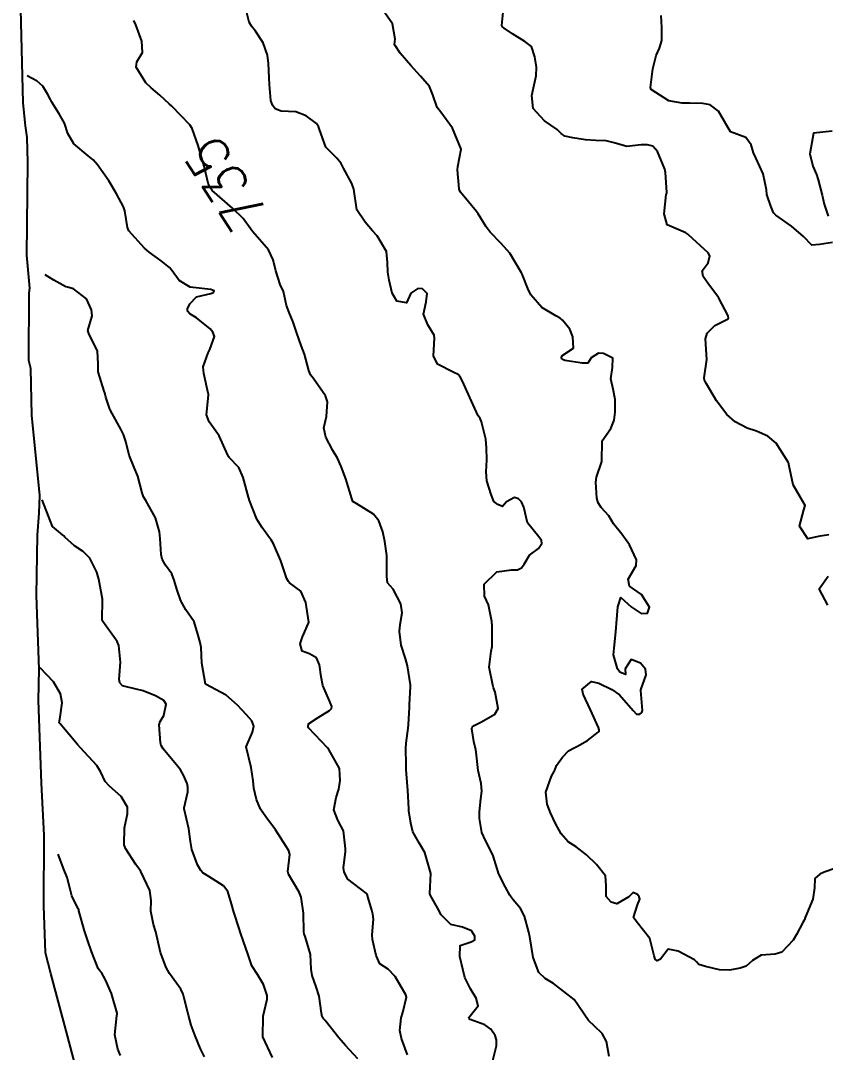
# Model space of a CAD drawing. Header units: metres. Extents: x 318500 to 325275, y 7408834 to 7428799.
# Drawn here: x 319974.6 to 320052.3, y 7412619.7 to 7412719.4 of the extents above; entities that cross this region are included whole.
import ezdxf
from ezdxf.enums import TextEntityAlignment as Align

# ---------------------------------------------------------------- set-up
doc = ezdxf.new("R2010")
doc.units = ezdxf.units.M
doc.header["$MEASUREMENT"] = 0
for name, color, linetype in [('Area', 45, 'Continuous'), ('Cotas', 45, 'Continuous'), ('Curvas de Nivel 1m', 11, 'Continuous'), ('Curvas de Nivel 5m', 15, 'Continuous')]:
    doc.layers.add(name, color=color, linetype=linetype)
doc.styles.add('Style-STANDARD', font='STANDARD.shx')

msp = doc.modelspace()

# ---------------------------------------------------------------- linework, layer by layer
at = {"layer": 'Area'}
msp.add_lwpolyline([(319979.842, 7412618.484), (319979.104, 7412621.305), (319977.489, 7412627.313), (319976.989, 7412629.308), (319976.809, 7412633.869), (319976.869, 7412640.693), (319976.604, 7412645.703), (319976.319, 7412653.68), (319976.369, 7412656.733), (319976.119, 7412663.83), (319976.212, 7412669.661), (319976.356, 7412671.8), (319976.422, 7412673.507), (319975.674, 7412681.265), (319975.581, 7412685.762), (319975.387, 7412686.536), (319975.421, 7412693.04), (319975.478, 7412693.534), (319975.168, 7412696.728), (319975.269, 7412705.709), (319975.206, 7412708.072), (319975.066, 7412709.21), (319974.825, 7412711.436), (319974.581, 7412721.784)], dxfattribs=at)
at = {"layer": 'Curvas de Nivel 1m', "flags": 128}
for points, elevation in [([(320053.238, 7412637.447), (320052.21, 7412637.114), (320051.778, 7412636.915), (320051.319, 7412636.493), (320051.277, 7412635.58), (320051.123, 7412634.496), (320050.368, 7412632.722), (320050.292, 7412632.508), (320050.249, 7412632.408), (320050.146, 7412632.247), (320049.547, 7412631.101), (320049.216, 7412630.524), (320048.108, 7412629.37), (320047.475, 7412629.178), (320046.105, 7412629.08), (320045.287, 7412628.572), (320044.659, 7412628.014), (320044.089, 7412627.837), (320043.054, 7412627.637), (320042.086, 7412627.662), (320040.73, 7412627.987), (320040.085, 7412628.19), (320039.882, 7412628.437), (320039.669, 7412628.646), (320038.102, 7412629.49), (320037.12, 7412629.67), (320036.394, 7412628.695), (320036.088, 7412628.55), (320035.868, 7412628.702), (320035.785, 7412629.012), (320035.349, 7412630.708), (320034.143, 7412632.232), (320033.79, 7412632.725), (320034.162, 7412633.958), (320034.392, 7412634.493), (320034.341, 7412634.718), (320034.173, 7412634.937), (320033.757, 7412635.146), (320033.346, 7412634.732), (320032.163, 7412634.039), (320031.618, 7412634.211), (320031.131, 7412634.766), (320031.152, 7412635.799), (320031.069, 7412636.767), (320030.216, 7412637.842), (320029.25, 7412638.79), (320028.237, 7412639.548), (320027.467, 7412640.037), (320026.794, 7412640.822), (320026.265, 7412641.816), (320025.779, 7412642.838), (320025.445, 7412643.691), (320025.331, 7412644.845), (320025.871, 7412646.382), (320026.129, 7412646.833), (320026.188, 7412646.976), (320026.339, 7412647.399), (320026.941, 7412648.232), (320027.518, 7412648.813), (320028.041, 7412649.129), (320028.367, 7412649.278), (320029.339, 7412649.827), (320030.388, 7412650.641), (320030.456, 7412650.712), (320030.486, 7412650.779), (320030.482, 7412650.87), (320030.393, 7412651.088), (320029.625, 7412652.788), (320028.923, 7412654.305), (320028.841, 7412654.796), (320029.727, 7412655.511), (320030.449, 7412655.353), (320031.687, 7412654.761), (320032.432, 7412654.232), (320033.746, 7412652.73), (320034.064, 7412652.383), (320034.407, 7412652.386), (320034.607, 7412652.519), (320034.661, 7412652.718), (320034.499, 7412654.66), (320034.506, 7412654.719), (320035.012, 7412656.164), (320034.942, 7412656.715), (320034.479, 7412657.297), (320033.552, 7412657.666), (320032.967, 7412656.743), (320033.013, 7412656.191), (320032.465, 7412656.416), (320032.234, 7412656.754), (320031.846, 7412658.115), (320031.916, 7412658.759), (320032.079, 7412660.322), (320032.102, 7412660.756), (320032.137, 7412661.145), (320032.276, 7412662.754), (320032.563, 7412663.64), (320033.569, 7412662.735), (320034.541, 7412662.099), (320035.126, 7412662.129), (320035.33, 7412662.712), (320034.568, 7412663.929), (320033.386, 7412664.738), (320033.263, 7412665.416), (320034.046, 7412666.728), (320034.065, 7412667.271), (320033.393, 7412668.739), (320032.645, 7412669.746), (320031.869, 7412670.762), (320031.415, 7412671.516), (320030.676, 7412672.333), (320030.369, 7412672.783), (320030.243, 7412673.228), (320030.152, 7412674.786), (320030.224, 7412675.278), (320030.74, 7412676.78), (320030.76, 7412678.78), (320031.585, 7412679.96), (320031.906, 7412680.763), (320032.017, 7412681.547), (320032.003, 7412682.762), (320031.818, 7412683.753), (320031.591, 7412684.769), (320031.75, 7412685.873), (320031.777, 7412686.766), (320030.876, 7412687.199), (320030.407, 7412687.255), (320029.711, 7412686.792), (320029.363, 7412686.295), (320028.862, 7412686.279), (320027.142, 7412686.549), (320026.868, 7412686.681), (320026.82, 7412686.831), (320026.872, 7412686.984), (320027.975, 7412687.722), (320027.916, 7412688.815), (320027.639, 7412689.55), (320026.916, 7412690.45), (320026.705, 7412690.622), (320026.298, 7412690.839), (320024.932, 7412691.658), (320023.874, 7412692.876), (320023.568, 7412693.493), (320023.026, 7412694.889), (320022.972, 7412695.014), (320021.83, 7412696.902), (320021.014, 7412697.827), (320019.956, 7412698.926), (320019.568, 7412699.464), (320019.043, 7412700.274), (320018.795, 7412700.691), (320018.622, 7412700.946), (320017.078, 7412702.808), (320016.974, 7412702.971), (320016.934, 7412703.12), (320016.796, 7412704.973), (320016.809, 7412705.277), (320017.13, 7412706.97), (320016.289, 7412708.979), (320015.183, 7412710.517), (320014.83, 7412710.995), (320014.416, 7412712.215), (320014.076, 7412713.007), (320013.225, 7412714.008), (320012.267, 7412715.035), (320011.258, 7412716.217), (320010.704, 7412717.056), (320010.748, 7412717.583), (320010.517, 7412719.058), (320009.316, 7412720.782)], 737), ([(320052.648, 7412669.705), (320051.621, 7412669.52), (320050.642, 7412669.303), (320049.818, 7412670.523), (320050.257, 7412672.098), (320050.383, 7412672.514), (320049.924, 7412673.289), (320049.217, 7412674.532), (320048.8, 7412676.478), (320048.803, 7412676.539), (320048.793, 7412676.592), (320048.742, 7412676.704), (320047.566, 7412678.552), (320046.77, 7412679.216), (320045.654, 7412679.699), (320044.781, 7412679.992), (320043.622, 7412680.608), (320042.801, 7412681.327), (320041.816, 7412682.63), (320040.837, 7412684.296), (320040.714, 7412684.517), (320040.655, 7412684.643), (320040.627, 7412684.859), (320040.87, 7412686.64), (320040.733, 7412688.643), (320040.905, 7412689.165), (320041.642, 7412689.903), (320042.919, 7412690.556), (320042.954, 7412690.619), (320042.923, 7412690.844), (320041.995, 7412692.634), (320040.97, 7412694.002), (320040.503, 7412694.655), (320040.43, 7412695.211), (320040.993, 7412695.96), (320041.154, 7412696.648), (320041.004, 7412696.933), (320039.103, 7412698.669), (320039.031, 7412698.731), (320038.832, 7412698.874), (320037.044, 7412699.658), (320036.749, 7412700.705), (320036.955, 7412702.578), (320036.992, 7412702.701), (320037.003, 7412702.779), (320036.873, 7412704.704), (320036.801, 7412705.018), (320036.119, 7412706.715), (320035.651, 7412707.229), (320035.146, 7412707.367), (320034.522, 7412707.36), (320033.145, 7412707.219), (320031.93, 7412707.551), (320031.15, 7412707.775), (320030.15, 7412707.795), (320029.15, 7412707.85), (320027.918, 7412708.056), (320027.154, 7412708.222), (320026.801, 7412708.48), (320026.4, 7412708.841), (320025.173, 7412709.697), (320024.083, 7412710.877), (320023.963, 7412712.125), (320024.127, 7412712.876), (320024.387, 7412714.028), (320024.408, 7412714.872), (320024.248, 7412715.882), (320023.938, 7412716.88), (320023.277, 7412717.344), (320022.106, 7412718.083), (320021.296, 7412718.645), (320021.142, 7412718.757), (320021.058, 7412718.914), (320021.245, 7412720.837)], 738), ([(320031.422, 7412619.304), (320031.186, 7412620.762), (320030.76, 7412621.531), (320030.004, 7412622.22), (320029.431, 7412622.786), (320028.04, 7412624.8), (320026.063, 7412626.337), (320025.252, 7412626.842), (320024.638, 7412627.414), (320024.09, 7412628.86), (320023.785, 7412630.863), (320023.687, 7412631.304), (320023.273, 7412632.869), (320022.886, 7412633.601), (320022.165, 7412634.429), (320021.966, 7412634.681), (320021.855, 7412634.885), (320021.426, 7412635.647), (320020.783, 7412636.901), (320020.226, 7412638.669), (320020.147, 7412638.911), (320019.502, 7412640.181), (320019.145, 7412640.927), (320018.904, 7412642.297), (320018.914, 7412642.93), (320019.051, 7412644.176), (320019.127, 7412644.928), (320019.057, 7412645.668), (320018.784, 7412646.933), (320018.582, 7412648.711), (320018.556, 7412648.937), (320018.372, 7412649.735), (320018.165, 7412650.942), (320018.214, 7412651.12), (320018.393, 7412651.274), (320019.092, 7412651.625), (320020.405, 7412652.367), (320020.72, 7412652.905), (320020.434, 7412654.512), (320020.277, 7412654.912), (320020.191, 7412655.166), (320019.851, 7412656.919), (320020.024, 7412658.456), (320020.118, 7412658.916), (320020.147, 7412659.263), (320020.128, 7412660.916), (320020.105, 7412661.338), (320019.793, 7412662.921), (320019.406, 7412663.775), (320019.353, 7412664.928), (320020.588, 7412666.129), (320022.01, 7412666.308), (320022.592, 7412666.315), (320022.972, 7412666.499), (320023.214, 7412666.874), (320023.752, 7412667.73), (320024.623, 7412668.379), (320024.938, 7412668.855), (320024.91, 7412669.133), (320024.636, 7412669.496), (320023.543, 7412670.871), (320023.188, 7412672.359), (320022.976, 7412672.877), (320022.684, 7412673.165), (320022.284, 7412673.288), (320021.523, 7412672.897), (320021.13, 7412672.446), (320020.676, 7412672.624), (320020.308, 7412672.916), (320020.03, 7412673.58), (320019.621, 7412674.926), (320019.561, 7412675.77), (320019.624, 7412676.927), (320019.587, 7412678.088), (320019.536, 7412678.928), (320019.119, 7412680.601), (320018.978, 7412680.937), (320018.895, 7412681.043), (320018.793, 7412681.2), (320017.966, 7412682.948), (320017.254, 7412684.535), (320017.049, 7412684.958), (320016.843, 7412685.186), (320016.42, 7412685.393), (320014.858, 7412686.172), (320014.477, 7412686.996), (320014.575, 7412688.683), (320014.52, 7412688.996), (320013.918, 7412689.991), (320013.512, 7412691.011), (320013.746, 7412692.2), (320013.855, 7412693.006), (320013.411, 7412693.47), (320012.955, 7412693.493), (320012.267, 7412693.027), (320011.865, 7412692.102), (320010.938, 7412692.264), (320010.472, 7412693.047), (320010.187, 7412694.283), (320010.056, 7412695.059), (320010.034, 7412696.01), (320009.917, 7412697.061), (320009.023, 7412698.584), (320008.578, 7412699.077), (320007.858, 7412699.908), (320007.05, 7412701.1), (320006.781, 7412703.104), (320006.572, 7412703.623), (320005.775, 7412705.12), (320005.551, 7412705.56), (320005.119, 7412706.078), (320004.071, 7412707.141), (320003.44, 7412708.863), (320003.344, 7412709.148), (320003.164, 7412709.447), (320002.152, 7412710.189), (320001.181, 7412710.552), (319999.753, 7412710.63), (319999.185, 7412710.855), (319998.911, 7412711.213), (319998.749, 7412711.66), (319998.622, 7412713.216), (319998.597, 7412713.838), (319998.513, 7412715.217), (319998.437, 7412716.034), (319998.027, 7412717.222), (319997.281, 7412718.346), (319996.874, 7412718.825), (319996.667, 7412719.239), (319996.423, 7412720.124)], 736), ([(320053.022, 7412697.945), (320051.761, 7412697.76), (320051.018, 7412697.695), (320050.22, 7412698.522), (320049.045, 7412699.518), (320047.53, 7412700.563), (320047.307, 7412700.811), (320047.069, 7412701.456), (320046.669, 7412702.574), (320046.625, 7412703.037), (320046.327, 7412704.578), (320045.594, 7412706.124), (320045.385, 7412706.588), (320045.148, 7412707.36), (320044.64, 7412708.083), (320043.16, 7412708.62), (320041.988, 7412710.638), (320041.199, 7412711.244), (320040.478, 7412711.38), (320039.201, 7412711.412), (320038.474, 7412711.408), (320037.204, 7412711.632), (320035.492, 7412712.726), (320035.418, 7412712.923), (320035.65, 7412714.724), (320035.962, 7412716.017), (320036.3, 7412716.715), (320036.537, 7412717.455), (320036.535, 7412718.711), (320036.461, 7412719.862)], 739), ([(320011.967, 7412619.465), (320011.383, 7412621.026), (320011.209, 7412621.816), (320011.336, 7412623.027), (320011.502, 7412623.541), (320011.856, 7412625.022), (320011.806, 7412625.26), (320010.778, 7412627.033), (320010.077, 7412627.728), (320009.292, 7412628.262), (320008.92, 7412629.058), (320008.578, 7412630.598), (320008.526, 7412631.064), (320008.654, 7412632.551), (320008.613, 7412633.063), (320008.51, 7412633.422), (320008.166, 7412634.637), (320008.07, 7412634.972), (320007.968, 7412635.073), (320006.19, 7412636.445), (320005.831, 7412637.104), (320005.781, 7412637.529), (320005.956, 7412639.103), (320005.968, 7412639.367), (320005.782, 7412641.105), (320005.238, 7412642.138), (320004.83, 7412643.115), (320005.075, 7412644.336), (320005.307, 7412645.11), (320005.461, 7412645.966), (320005.382, 7412647.109), (320004.358, 7412648.961), (320004.222, 7412649.122), (320002.389, 7412651.064), (320002.345, 7412651.151), (320002.393, 7412651.44), (320003.317, 7412652.055), (320004.406, 7412652.737), (320004.6, 7412652.926), (320004.66, 7412653.117), (320004.418, 7412653.666), (320003.773, 7412655.13), (320003.613, 7412655.972), (320003.449, 7412657.135), (320003.159, 7412657.822), (320002.48, 7412658.186), (320001.773, 7412658.45), (320001.598, 7412659.163), (320001.806, 7412659.854), (320002.405, 7412661.152), (320002.425, 7412661.248), (320002.148, 7412663.156), (320001.648, 7412664.251), (320000.569, 7412665.053), (320000.446, 7412665.181), (320000.308, 7412665.449), (319999.706, 7412667.189), (319999.002, 7412668.819), (319998.775, 7412669.199), (319998.632, 7412669.406), (319997.869, 7412670.439), (319997.4, 7412671.219), (319996.677, 7412673.02), (319996.611, 7412673.231), (319996.579, 7412673.334), (319996.083, 7412675.239), (319995.672, 7412676.199), (319994.729, 7412677.175), (319994.656, 7412677.261), (319994.605, 7412677.388), (319993.747, 7412679.27), (319992.78, 7412680.604), (319992.523, 7412681.284), (319992.725, 7412683.197), (319992.729, 7412683.281), (319992.711, 7412683.382), (319992.29, 7412685.288), (319992.209, 7412685.931), (319992.689, 7412687.283), (319992.873, 7412687.587), (319993.3, 7412688.862), (319993.159, 7412689.277), (319992.895, 7412689.603), (319991.564, 7412690.646), (319990.916, 7412691.053), (319990.695, 7412691.313), (319990.703, 7412691.533), (319990.931, 7412692.012), (319991.565, 7412692.676), (319992.946, 7412693.008), (319993.161, 7412693.063), (319993.288, 7412693.277), (319992.951, 7412693.41), (319991.233, 7412693.586), (319990.953, 7412693.638), (319989.884, 7412694.251), (319989.125, 7412695.338), (319988.973, 7412695.538), (319988.173, 7412696.161), (319986.995, 7412697.017), (319986.55, 7412697.375), (319985.025, 7412699.076), (319984.903, 7412699.392), (319984.653, 7412701.003), (319984.525, 7412701.398), (319983.842, 7412702.634), (319983.396, 7412703.415), (319983.087, 7412703.897), (319981.992, 7412705.437), (319981.59, 7412705.918), (319981.118, 7412706.294), (319979.725, 7412707.464), (319979.145, 7412708.47), (319978.805, 7412709.475), (319978.291, 7412710.365), (319977.606, 7412711.494), (319977.462, 7412711.765), (319977.198, 7412712.25), (319976.726, 7412713.028), (319976.191, 7412713.515), (319975.22, 7412714.03)], 734), ([(320052.964, 7412708.691), (320051.16, 7412708.51), (320050.817, 7412706.515), (320051.122, 7412705.319), (320051.457, 7412704.507), (320051.612, 7412703.995), (320052.004, 7412702.501), (320052.214, 7412701.641), (320052.579, 7412700.495)], 739), ([(320007.172, 7412619.082), (320005.979, 7412620.375), (320005.316, 7412621.107), (320004.006, 7412622.768), (320003.836, 7412622.95), (320003.726, 7412623.124), (320003.656, 7412623.485), (320003.407, 7412625.129), (320003.142, 7412626.045), (320002.736, 7412627.14), (320002.663, 7412627.728), (320002.588, 7412629.143), (320002.115, 7412630.784), (320001.967, 7412631.152), (320001.933, 7412631.343), (320001.917, 7412633.153), (320001.691, 7412634.682), (320001.494, 7412635.16), (320000.459, 7412636.913), (320000.393, 7412637.177), (320000.581, 7412638.818), (320000.489, 7412639.176), (320000.393, 7412639.339), (320000.234, 7412639.586), (319999.207, 7412641.19), (319998.269, 7412642.455), (319997.76, 7412643.208), (319997.378, 7412644.129), (319997.116, 7412645.218), (319997.03, 7412645.932), (319996.861, 7412647.222), (319996.36, 7412649.23), (319996.979, 7412650.623), (319997.095, 7412651.219), (319996.908, 7412651.735), (319996.401, 7412652.299), (319995.949, 7412652.78), (319995.546, 7412653.243), (319994.424, 7412654.216), (319992.44, 7412655.28), (319992.08, 7412657.286), (319992.015, 7412658.817), (319991.939, 7412659.288), (319991.701, 7412660.093), (319991.345, 7412661.298), (319990.537, 7412662.436), (319990.069, 7412663.317), (319989.674, 7412664.436), (319989.417, 7412665.327), (319989.187, 7412665.939), (319988.592, 7412666.78), (319988.266, 7412667.343), (319988.162, 7412667.789), (319988.045, 7412669.346), (319987.989, 7412669.994), (319987.621, 7412671.35), (319986.675, 7412673.001), (319986.452, 7412673.363), (319986.311, 7412673.74), (319985.915, 7412675.372), (319985.534, 7412676.194), (319985.075, 7412677.385), (319984.75, 7412678.712), (319984.518, 7412679.394), (319984.274, 7412679.89), (319983.413, 7412681.411), (319983.201, 7412681.821), (319982.806, 7412683), (319982.71, 7412683.421), (319982.658, 7412683.576), (319982.073, 7412685.428), (319982.066, 7412686.213), (319982.021, 7412687.428), (319981.167, 7412689.157), (319981.085, 7412689.438), (319981.478, 7412690.868), (319981.415, 7412691.435), (319980.936, 7412692.482), (319979.673, 7412693.459), (319979.1, 7412693.616), (319978.952, 7412693.668), (319977.779, 7412694.308), (319976.96, 7412694.8)], 733), ([(319998.898, 7412619.191), (319997.99, 7412621.2), (319998.01, 7412623.2), (319998.403, 7412624.828), (319998.391, 7412625.196), (319998.056, 7412626.255), (319997.454, 7412627.209), (319996.926, 7412628.065), (319996.54, 7412629.223), (319996.108, 7412630.398), (319995.823, 7412631.234), (319995.707, 7412631.655), (319995.172, 7412633.245), (319994.951, 7412634.042), (319994.585, 7412635.254), (319994.178, 7412635.787), (319992.763, 7412636.703), (319992.196, 7412637.04), (319991.974, 7412637.283), (319991.671, 7412637.825), (319991.125, 7412639.297), (319991.006, 7412640.067), (319990.844, 7412641.301), (319990.371, 7412643.216), (319990.375, 7412643.309), (319990.726, 7412644.882), (319990.736, 7412645.304), (319990.678, 7412645.669), (319990.322, 7412646.49), (319990.012, 7412647), (319989.767, 7412647.318), (319988.355, 7412649.017), (319988.162, 7412649.342), (319988.099, 7412649.608), (319987.968, 7412651.344), (319988.071, 7412651.666), (319988.399, 7412652.24), (319988.628, 7412653.337), (319988.415, 7412653.698), (319987.617, 7412654.154), (319986.429, 7412654.613), (319984.81, 7412655.008), (319984.436, 7412655.12), (319984.173, 7412655.394), (319984.114, 7412655.726), (319984.216, 7412657.394), (319984.082, 7412658.992), (319983.914, 7412659.399), (319982.518, 7412661.314), (319982.459, 7412661.421), (319982.446, 7412661.496), (319982.489, 7412663.421), (319982.484, 7412663.488), (319982.123, 7412665.424), (319981.929, 7412666.078), (319981.254, 7412667.433), (319980.61, 7412668.081), (319979.787, 7412668.622), (319978.849, 7412669.467), (319978.749, 7412669.586), (319978.632, 7412669.691), (319977.672, 7412670.516), (319977.281, 7412671.491), (319976.67, 7412673.08)], 732), ([(320052.556, 7412662.906), (320051.721, 7412664.493), (320052.592, 7412665.712)], 738), ([(319992.343, 7412619.276), (319991.971, 7412620.035), (319991.431, 7412621.288), (319991.043, 7412622.337), (319990.782, 7412623.298), (319990.393, 7412624.946), (319990.287, 7412625.306), (319990.047, 7412625.805), (319988.966, 7412627.327), (319988.639, 7412627.895), (319988.09, 7412629.34), (319987.631, 7412631.345), (319987.418, 7412632.06), (319987.166, 7412633.35), (319987.185, 7412634.374), (319987.049, 7412635.351), (319986.197, 7412637.158), (319986.07, 7412637.362), (319985.714, 7412637.861), (319984.722, 7412639.383), (319984.594, 7412639.745), (319984.624, 7412641.384), (319984.908, 7412642.743), (319984.904, 7412643.381), (319984.295, 7412644.401), (319983.164, 7412645.407), (319982.761, 7412645.86), (319982.323, 7412646.756), (319981.956, 7412647.424), (319980.355, 7412649.132), (319980.085, 7412649.444), (319978.389, 7412651.425), (319978.314, 7412651.548), (319978.396, 7412652.082), (319978.583, 7412653.467), (319978.423, 7412654.323), (319977.753, 7412655.48), (319976.46, 7412656.85)], 731)]:
    msp.add_lwpolyline(points, dxfattribs=dict(at, elevation=elevation))
at = {"layer": 'Curvas de Nivel 5m', "flags": 128}
for points, elevation in [([(320020.189, 7412618.907), (320020.54, 7412620.343), (320020.55, 7412620.902), (320020.421, 7412621.331), (320020, 7412621.939), (320019.432, 7412622.346), (320018.009, 7412622.861), (320017.912, 7412622.941), (320017.883, 7412623.071), (320018.015, 7412623.242), (320018.774, 7412624.184), (320018.578, 7412624.932), (320018.053, 7412625.834), (320017.486, 7412626.946), (320017.287, 7412627.738), (320016.999, 7412628.951), (320017.038, 7412630.019), (320018.111, 7412630.363), (320018.469, 7412630.58), (320018.451, 7412630.935), (320018.127, 7412631.426), (320017.279, 7412631.802), (320016.136, 7412632.051), (320015.193, 7412632.974), (320014.845, 7412633.668), (320014.169, 7412634.86), (320014.132, 7412634.953), (320014.126, 7412634.991), (320014.127, 7412635.035), (320014.2, 7412636.99), (320013.625, 7412638.999), (320013.114, 7412639.882), (320012.482, 7412641.017), (320012.263, 7412641.853), (320012.088, 7412643.022), (320012.07, 7412643.236), (320011.996, 7412645.023), (320011.961, 7412645.376), (320011.816, 7412647.025), (320011.818, 7412647.545), (320011.8, 7412649.026), (320011.839, 7412649.555), (320012.022, 7412651.024), (320012.046, 7412651.37), (320012.135, 7412653.023), (320012.144, 7412653.292), (320012.25, 7412655.022), (320012.245, 7412655.22), (320011.966, 7412657.025), (320011.745, 7412657.76), (320011.343, 7412659.031), (320011.177, 7412660.367), (320011.235, 7412661.033), (320011.423, 7412662.145), (320011.31, 7412663.032), (320010.564, 7412664.448), (320010.276, 7412664.753), (320010.03, 7412665.048), (320009.958, 7412665.67), (320009.961, 7412667.05), (320009.947, 7412667.713), (320009.767, 7412669.053), (320009.578, 7412669.994), (320009.181, 7412671.062), (320008.659, 7412671.689), (320007.064, 7412672.705), (320006.677, 7412672.904), (320006.608, 7412673.101), (320006.585, 7412673.197), (320005.987, 7412675.107), (320005.551, 7412676.283), (320005.189, 7412677.115), (320004.741, 7412677.855), (320004.05, 7412679.131), (320003.882, 7412680.025), (320004.124, 7412681.13), (320004.226, 7412682.55), (320004.03, 7412683.132), (320002.835, 7412684.82), (320002.599, 7412685.154), (320002.435, 7412685.567), (320001.99, 7412687.163), (320001.697, 7412687.986), (320001.263, 7412689.174), (320000.906, 7412690.241), (320000.526, 7412691.184), (320000.261, 7412691.856), (319999.961, 7412693.19), (319999.658, 7412693.894), (319999.229, 7412695.206), (319998.986, 7412696.276), (319998.526, 7412697.215), (319997.026, 7412698.968), (319996.808, 7412699.233), (319996.066, 7412700.27), (319995.05, 7412701.26), (319993.075, 7412702.959), (319992.855, 7412703.292), (319992.712, 7412703.667), (319992.304, 7412705.298), (319992.001, 7412706.421), (319991.721, 7412707.304), (319991.154, 7412708.935), (319990.93, 7412709.313), (319989.186, 7412711.098), (319988.919, 7412711.344), (319988.02, 7412712.179), (319987.205, 7412712.869), (319986.692, 7412713.375), (319985.755, 7412714.861), (319985.815, 7412715.384), (319986.343, 7412716.289), (319986.305, 7412717.38), (319985.698, 7412718.974), (319985.506, 7412719.388)], 735), ([(319984.215, 7412619.386), (319983.969, 7412620.002), (319983.681, 7412621.395), (319983.884, 7412623.267), (319983.906, 7412623.392), (319983.903, 7412623.5), (319983.358, 7412625.4), (319982.776, 7412626.692), (319982.384, 7412627.415), (319982.234, 7412627.58), (319982.074, 7412627.808), (319981.417, 7412629.427), (319981.059, 7412630.477), (319980.752, 7412631.434), (319980.204, 7412633.384), (319980.2, 7412633.44), (319980.195, 7412633.484), (319980.151, 7412633.58), (319979.53, 7412634.816), (319979.371, 7412635.452), (319979.062, 7412636.582), (319978.738, 7412637.462), (319978.22, 7412638.85)], 730)]:
    msp.add_lwpolyline(points, dxfattribs=dict(at, elevation=elevation))

# ---------------------------------------------------------------- texts
at = {"layer": 'Cotas', "style": 'Style-STANDARD'}
msp.add_text('735', height=4, rotation=122.93265, dxfattribs=at).set_placement((319994.372, 7412703.588, 735), align=Align.MIDDLE_CENTER)

doc.saveas('drawing.dxf')
